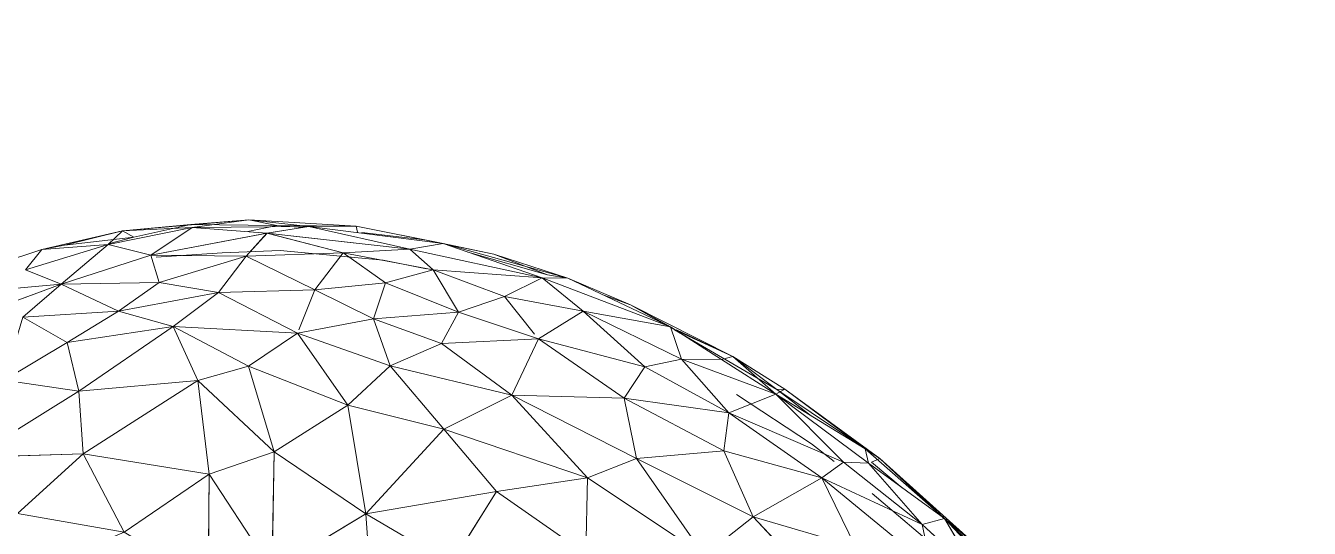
# Model space of a CAD drawing. Header units: inches. Extents: x -1767 to 184, y -1065 to 157.
# Drawn here: x -681.701 to -678.142, y -224.252 to -222.86 of the extents above; entities that cross this region are included whole.
import ezdxf

# ---------------------------------------------------------------- set-up
doc = ezdxf.new("R2010")
doc.units = ezdxf.units.IN
doc.header["$MEASUREMENT"] = 0
for name, color, linetype, lineweight in [('A-DETL-GENF', 92, 'Continuous', 9), ('E-LITE-EQPM', 33, 'Continuous', 9), ('G-IMPT', 8, 'Continuous', 9)]:
    doc.layers.add(name, color=color, linetype=linetype, lineweight=lineweight)

# ---------------------------------------------------------------- blocks, each defined once
blk = doc.blocks.new('flos_pendant16 - flos_pendant - 3D View - _3D__dwg_FLOS_AIM_Pendant_Lamps_dwg-2425-_3D_-5700993-FIRST FLOOR')
at = {"layer": 'G-IMPT'}
for p, q in [((57.6117, -17.3426), (56.7897, -17.4141)), ((57.6117, -17.3426), (57.2351, -17.3729)), ((57.2433, -17.3921), (57.6117, -17.3426)), ((58.3101, -17.3839), (57.6117, -17.3426)), ((58.0021, -17.3866), (57.6117, -17.3426)), ((57.6117, -17.3426), (57.7932, -17.3784)), ((56.7897, -17.4141), (56.2646, -17.5351)), ((56.7897, -17.4141), (56.413, -17.5076)), ((57.2433, -17.3921), (56.6962, -17.5021)), ((56.7897, -17.4141), (56.6962, -17.5021)), ((56.7897, -17.4141), (57.2351, -17.3729)), ((57.2433, -17.3921), (56.7897, -17.4141)), ((56.7897, -17.4141), (56.8639, -17.4554)), ((57.2351, -17.3729), (56.8639, -17.4554)), ((56.8639, -17.4554), (57.2351, -17.3729)), ((56.9739, -17.5708), (57.2433, -17.3921)), ((57.7299, -17.4279), (56.9739, -17.5708)), ((57.7932, -17.3784), (57.2351, -17.3729)), ((58.0021, -17.3866), (57.2433, -17.3921)), ((57.7299, -17.4279), (57.2433, -17.3921)), ((57.5952, -17.5791), (57.7299, -17.4279)), ((57.7932, -17.3784), (57.6051, -17.4187)), ((58.0021, -17.3866), (57.7299, -17.4279)), ((58.2248, -17.5571), (57.7299, -17.4279)), ((58.6592, -17.5323), (57.7299, -17.4279)), ((58.3101, -17.3839), (57.7932, -17.3784)), ((57.9628, -17.3926), (57.7932, -17.3784)), ((57.7932, -17.3784), (57.9628, -17.3926)), ((58.0021, -17.3866), (58.3101, -17.3839)), ((58.8764, -17.4966), (58.0021, -17.3866)), ((58.6592, -17.5323), (58.0021, -17.3866)), ((58.7554, -17.4718), (58.3101, -17.3839)), ((58.8764, -17.4966), (58.3101, -17.3839)), ((58.3101, -17.3839), (58.3183, -17.4224)), ((58.3101, -17.3839), (58.3183, -17.4224)), ((58.7554, -17.4718), (58.3458, -17.4255)), ((58.3458, -17.4255), (58.7554, -17.4718)), ((56.6962, -17.5021), (56.1601, -17.667)), ((56.6962, -17.5021), (56.2646, -17.5351)), ((56.2646, -17.5351), (56.413, -17.5076)), ((56.391, -17.7605), (56.6962, -17.5021)), ((56.8639, -17.4554), (56.413, -17.5076)), ((56.8639, -17.4554), (56.6962, -17.4979)), ((56.8639, -17.4554), (56.6962, -17.4979)), ((56.9739, -17.5708), (56.6962, -17.5021)), ((56.9739, -17.5708), (56.6962, -17.5021)), ((58.2248, -17.5571), (58.6592, -17.5323)), ((58.6592, -17.5323), (58.2248, -17.5571)), ((58.8764, -17.4966), (58.6592, -17.5323)), ((59.5197, -17.7193), (58.6592, -17.5323)), ((58.8104, -17.667), (58.6592, -17.5323)), ((59.5197, -17.7193), (58.6592, -17.5323)), ((58.8764, -17.4966), (58.7554, -17.4718)), ((59.2063, -17.5653), (58.7554, -17.4718)), ((59.2063, -17.5653), (58.8764, -17.4966)), ((59.5197, -17.7193), (58.8764, -17.4966)), ((59.6875, -17.722), (58.8764, -17.4966)), ((56.2646, -17.5351), (55.6872, -17.7248)), ((56.2646, -17.5351), (55.6872, -17.7248)), ((56.1601, -17.667), (56.2646, -17.5351)), ((56.9739, -17.5708), (56.391, -17.7605)), ((56.391, -17.7605), (56.9739, -17.5708)), ((57.5952, -17.5791), (56.9739, -17.5708)), ((57.0289, -17.7495), (56.9739, -17.5708)), ((57.0289, -17.7495), (56.9739, -17.5708)), ((56.9739, -17.5708), (57.5952, -17.5791)), ((57.4385, -17.5571), (57.0096, -17.5846)), ((57.5952, -17.5791), (57.0289, -17.7495)), ((57.5952, -17.5791), (57.4138, -17.8155)), ((57.8152, -17.5406), (57.4385, -17.5571)), ((58.2248, -17.5571), (57.5952, -17.5791)), ((57.5952, -17.5791), (58.2248, -17.5571)), ((58.0406, -17.7963), (57.5952, -17.5791)), ((58.486, -17.6038), (57.8152, -17.5406)), ((58.2248, -17.5571), (58.0406, -17.7963)), ((58.2248, -17.5571), (58.0406, -17.7963)), ((58.8104, -17.667), (58.2248, -17.5571)), ((58.4998, -17.7523), (58.2248, -17.5571)), ((58.7664, -17.6615), (58.486, -17.6038)), ((59.5555, -17.7), (59.0366, -17.552)), ((59.5555, -17.7), (59.0366, -17.552)), ((59.6875, -17.722), (59.2063, -17.5653)), ((59.5555, -17.7), (59.2063, -17.5653)), ((56.391, -17.7605), (56.1601, -17.667)), ((58.8104, -17.667), (58.4998, -17.7523)), ((58.4998, -17.7523), (58.8104, -17.667)), ((59.5197, -17.7193), (58.8104, -17.667)), ((59.2751, -17.8403), (58.8104, -17.667)), ((58.9754, -17.942), (58.8104, -17.667)), ((58.8104, -17.667), (58.9754, -17.942)), ((59.5197, -17.7193), (58.8104, -17.667)), ((58.8104, -17.667), (59.2751, -17.8403)), ((59.6875, -17.722), (59.5555, -17.7)), ((56.391, -17.7605), (55.7312, -18.0025)), ((56.391, -17.7605), (55.8109, -17.8128)), ((55.8109, -17.8128), (56.391, -17.7605)), ((56.1409, -17.975), (56.391, -17.7605)), ((57.0289, -17.7495), (56.391, -17.7605)), ((56.7649, -17.9365), (56.391, -17.7605)), ((56.7649, -17.9365), (57.0289, -17.7495)), ((57.4138, -17.8155), (57.0289, -17.7495)), ((57.4138, -17.8155), (57.0289, -17.7495)), ((58.4998, -17.7523), (58.0406, -17.7963)), ((58.4998, -17.7523), (58.4228, -17.986)), ((58.9754, -17.942), (58.4998, -17.7523)), ((58.9754, -17.942), (58.4998, -17.7523)), ((59.5197, -17.7193), (59.2751, -17.8403)), ((60.3555, -18.0382), (59.5197, -17.7193)), ((59.7864, -17.9365), (59.5197, -17.7193)), ((59.5197, -17.7193), (59.6875, -17.722)), ((60.0944, -17.8952), (59.6875, -17.722)), ((60.3555, -18.0382), (59.6875, -17.722)), ((57.4138, -17.8155), (56.7649, -17.9365)), ((57.4138, -17.8155), (57.1196, -18.0355)), ((58.0406, -17.7963), (57.4138, -17.8155)), ((58.0406, -17.7963), (57.4138, -17.8155)), ((57.9279, -18.0794), (57.4138, -17.8155)), ((57.9371, -18.0565), (58.0406, -17.7963)), ((57.9371, -18.0565), (58.0406, -17.7963)), ((58.4228, -17.986), (58.0406, -17.7963)), ((59.2751, -17.8403), (58.9754, -17.942)), ((59.7864, -17.9365), (59.2751, -17.8403)), ((59.2751, -17.8403), (59.4704, -18.0844)), ((59.4704, -18.0844), (59.2751, -17.8403)), ((59.2751, -17.8403), (59.7864, -17.9365)), ((60.0944, -17.8952), (59.92, -17.8321)), ((60.0944, -17.8952), (59.92, -17.8321)), ((56.7649, -17.9365), (56.1409, -17.975)), ((56.7649, -17.9365), (56.4295, -18.1399)), ((57.1196, -18.0355), (56.7649, -17.9365)), ((58.9754, -17.942), (58.4228, -17.986)), ((58.9754, -17.942), (58.8654, -18.1454)), ((59.495, -18.1152), (58.9754, -17.942)), ((59.7864, -17.9365), (59.495, -18.1152)), ((59.7864, -17.9365), (59.495, -18.1152)), ((60.3555, -18.0382), (59.7864, -17.9365)), ((59.7864, -17.9365), (60.427, -18.2472)), ((59.7864, -17.9365), (60.1878, -18.2966)), ((60.1878, -18.2966), (59.7864, -17.9365)), ((60.7597, -18.2307), (60.0944, -17.8952)), ((60.3775, -18.0547), (60.0944, -17.8952)), ((60.0944, -17.8952), (60.3555, -18.0382)), ((56.4295, -18.1399), (56.1409, -17.975)), ((57.9279, -18.0794), (58.4228, -17.986)), ((58.53, -18.2911), (58.4228, -17.986)), ((58.8654, -18.1454), (58.4228, -17.986)), ((57.1196, -18.0355), (56.4295, -18.1399)), ((57.1196, -18.0355), (56.5065, -18.4561)), ((57.609, -18.2939), (57.1196, -18.0355)), ((57.2791, -18.3874), (57.1196, -18.0355)), ((57.9279, -18.0794), (57.1196, -18.0355)), ((57.9279, -18.0794), (57.1196, -18.0355)), ((57.609, -18.2939), (57.9279, -18.0794)), ((57.9279, -18.0794), (57.609, -18.2939)), ((58.53, -18.2911), (57.9279, -18.0794)), ((58.2551, -18.5468), (57.9279, -18.0794)), ((58.2551, -18.5468), (57.9279, -18.0794)), ((57.9279, -18.0794), (58.53, -18.2911)), ((59.495, -18.1152), (58.8654, -18.1454)), ((59.495, -18.1152), (59.3218, -18.4808)), ((59.495, -18.1152), (60.1878, -18.2966)), ((59.495, -18.1152), (60.0531, -18.5001)), ((60.0531, -18.5001), (59.495, -18.1152)), ((60.3555, -18.0382), (60.427, -18.2472)), ((60.3555, -18.0382), (60.6855, -18.2499)), ((60.3805, -18.0565), (61.0456, -18.4451)), ((60.3907, -18.0608), (60.7597, -18.2307)), ((60.7597, -18.2307), (60.3939, -18.0565)), ((56.4295, -18.1399), (56.0199, -18.3846)), ((56.5065, -18.4561), (56.4295, -18.1399)), ((56.5065, -18.4561), (56.4295, -18.1399)), ((58.53, -18.2911), (58.8654, -18.1454)), ((58.53, -18.2911), (58.8654, -18.1454)), ((58.8654, -18.1454), (59.3218, -18.4808)), ((58.8654, -18.1454), (59.3218, -18.4808)), ((60.427, -18.2472), (60.1878, -18.2966)), ((60.427, -18.2472), (60.1878, -18.2966)), ((60.7349, -18.5963), (60.427, -18.2472)), ((61.0401, -18.4753), (60.427, -18.2472)), ((60.427, -18.2472), (60.6855, -18.2499)), ((61.0401, -18.4753), (60.427, -18.2472)), ((60.427, -18.2472), (60.7349, -18.5963)), ((60.7597, -18.2307), (60.6855, -18.2499)), ((61.0401, -18.4753), (60.6855, -18.2499)), ((60.7597, -18.2307), (61.0979, -18.4424)), ((60.7597, -18.2307), (61.0401, -18.4753)), ((60.7597, -18.2307), (61.0456, -18.4451)), ((57.609, -18.2939), (57.2791, -18.3874)), ((58.2551, -18.5468), (57.609, -18.2939)), ((57.7767, -18.8493), (57.609, -18.2939)), ((57.609, -18.2939), (58.2551, -18.5468)), ((58.53, -18.2911), (58.2551, -18.5468)), ((58.53, -18.2911), (58.8792, -18.7035)), ((58.53, -18.2911), (59.3218, -18.4808)), ((59.3218, -18.4808), (58.53, -18.2911)), ((58.8792, -18.7035), (58.53, -18.2911)), ((60.1878, -18.2966), (60.0531, -18.5001)), ((60.7349, -18.5963), (60.1878, -18.2966)), ((56.5065, -18.4561), (56.0199, -18.3846)), ((56.0199, -18.3846), (56.5065, -18.4561)), ((57.2791, -18.3874), (56.5065, -18.4561)), ((57.2791, -18.3874), (56.534, -18.863)), ((57.3533, -18.995), (57.2791, -18.3874)), ((57.7767, -18.8493), (57.2791, -18.3874)), ((61.0401, -18.4753), (61.0979, -18.4424)), ((61.0979, -18.4424), (61.0456, -18.4451)), ((61.2604, -18.61), (61.0456, -18.4451)), ((61.7164, -18.8932), (61.0456, -18.4451)), ((61.0456, -18.4451), (61.2604, -18.61)), ((61.7164, -18.8932), (61.0979, -18.4424)), ((61.6202, -18.83), (61.0979, -18.4424)), ((56.5065, -18.4561), (55.8137, -18.885)), ((55.8137, -18.885), (56.5065, -18.4561)), ((56.534, -18.863), (56.5065, -18.4561)), ((56.5065, -18.4561), (56.534, -18.863)), ((58.8792, -18.7035), (59.3218, -18.4808)), ((60.1328, -18.8932), (59.3218, -18.4808)), ((59.8139, -19.0197), (59.3218, -18.4808)), ((60.0531, -18.5001), (59.3218, -18.4808)), ((60.0531, -18.5001), (59.3218, -18.4808)), ((60.7349, -18.5963), (60.0531, -18.5001)), ((60.702, -18.8438), (60.0531, -18.5001)), ((60.1328, -18.8932), (60.0531, -18.5001)), ((60.1328, -18.8932), (60.0531, -18.5001)), ((60.702, -18.8438), (60.0531, -18.5001)), ((60.7349, -18.5963), (61.0401, -18.4753)), ((61.2711, -18.797), (60.7844, -18.4781)), ((61.6422, -18.9235), (61.0401, -18.4753)), ((61.48, -18.918), (61.0401, -18.4753)), ((61.0401, -18.4753), (61.6202, -18.83)), ((58.2551, -18.5468), (57.7767, -18.8493)), ((58.8792, -18.7035), (58.2551, -18.5468)), ((58.2551, -18.5468), (58.3733, -19.2534)), ((60.7349, -18.5963), (60.702, -18.8438)), ((61.3398, -19.0197), (60.7349, -18.5963)), ((61.48, -18.918), (60.7349, -18.5963)), ((58.8792, -18.7035), (58.3733, -19.2534)), ((58.8792, -18.7035), (59.8139, -19.0197)), ((58.8792, -18.7035), (59.2228, -19.1077)), ((56.534, -18.863), (55.8137, -18.885)), ((56.1079, -19.2506), (56.534, -18.863)), ((57.3533, -18.995), (56.534, -18.863)), ((56.8007, -19.3716), (56.534, -18.863)), ((56.534, -18.863), (56.8007, -19.3716)), ((57.3533, -18.995), (57.7767, -18.8493)), ((57.3533, -18.995), (57.7767, -18.8493)), ((57.7629, -19.6191), (57.7767, -18.8493)), ((57.7767, -18.8493), (58.3733, -19.2534)), ((60.702, -18.8438), (60.1328, -18.8932)), ((61.3398, -19.0197), (60.702, -18.8438)), ((60.8917, -19.2726), (60.702, -18.8438)), ((61.4195, -18.9125), (61.2711, -18.797)), ((62.1371, -19.2836), (61.6202, -18.83)), ((61.6422, -18.9235), (61.6202, -18.83)), ((61.7164, -18.8932), (61.6202, -18.83)), ((60.1328, -18.8932), (59.8139, -19.0197)), ((60.1328, -18.8932), (59.8139, -19.0197)), ((60.8917, -19.2726), (60.1328, -18.8932)), ((60.5727, -19.5228), (60.1328, -18.8932)), ((60.1328, -18.8932), (60.5727, -19.5228)), ((60.8917, -19.2726), (60.1328, -18.8932)), ((61.3398, -19.0197), (61.48, -18.918)), ((61.9914, -19.3221), (61.48, -18.918)), ((61.6422, -18.9235), (61.48, -18.918)), ((61.9914, -19.3221), (61.48, -18.918)), ((61.48, -18.918), (61.6422, -18.9235)), ((62.1371, -19.2836), (61.6422, -18.9235)), ((61.9914, -19.3221), (61.6422, -18.9235)), ((61.6615, -18.918), (61.7164, -18.8932)), ((61.8612, -19.0829), (61.6615, -18.918)), ((61.8613, -19.0829), (61.6615, -18.918)), ((62.3845, -19.4926), (61.7164, -18.8932)), ((62.3543, -19.4898), (61.7164, -18.8932)), ((62.1371, -19.2836), (61.7164, -18.8932)), ((57.3533, -18.995), (56.8007, -19.3716)), ((57.3533, -18.995), (57.3478, -19.7015)), ((57.3533, -18.995), (57.7629, -19.6191)), ((57.7629, -19.6191), (57.3533, -18.995)), ((59.8139, -19.0197), (59.2228, -19.1077)), ((59.8139, -19.0197), (59.2228, -19.1077)), ((59.8029, -19.5118), (59.8139, -19.0197)), ((60.5727, -19.5228), (59.8139, -19.0197)), ((61.3398, -19.0197), (60.8917, -19.2726)), ((60.8917, -19.2726), (61.3398, -19.0197)), ((62.0491, -19.5998), (61.3398, -19.0197)), ((61.9914, -19.3221), (61.3398, -19.0197)), ((61.557, -19.4678), (61.3398, -19.0197)), ((61.557, -19.4678), (61.3398, -19.0197)), ((61.3398, -19.0197), (62.0491, -19.5998)), ((61.9914, -19.3221), (61.3398, -19.0197)), ((59.2228, -19.1077), (58.3733, -19.2534)), ((59.2228, -19.1077), (58.3733, -19.2534)), ((58.9286, -19.5778), (59.2228, -19.1077)), ((59.8029, -19.5118), (59.2228, -19.1077)), ((59.2228, -19.1077), (59.8029, -19.5118)), ((62.1371, -19.5201), (61.6656, -19.1209)), ((56.8007, -19.3716), (56.1079, -19.2506)), ((57.7629, -19.6191), (58.3733, -19.2534)), ((58.4145, -19.8775), (58.3733, -19.2534)), ((58.9286, -19.5778), (58.3733, -19.2534)), ((58.3733, -19.2534), (58.9286, -19.5778)), ((58.3733, -19.2534), (58.4145, -19.8775)), ((60.8917, -19.2726), (60.5727, -19.5228)), ((60.5727, -19.5228), (60.8917, -19.2726)), ((61.3728, -19.784), (60.8917, -19.2726)), ((61.557, -19.4678), (60.8917, -19.2726)), ((62.1371, -19.2836), (61.9914, -19.3221)), ((62.621, -19.7978), (62.1371, -19.2836)), ((62.3598, -19.6603), (62.1371, -19.2836)), ((62.3845, -19.4926), (62.1371, -19.2836)), ((62.3598, -19.6603), (61.9914, -19.3221)), ((62.0491, -19.5998), (61.9914, -19.3221))]:
    blk.add_line(p, q, dxfattribs=at)
at = {"layer": 'G-IMPT', "flags": 128}
for points in [[(57.6051, -17.4187), (57.7932, -17.3784), (57.2351, -17.3729), (57.6117, -17.3426), (56.7897, -17.4141), (57.2433, -17.3921), (56.6962, -17.5021), (56.7897, -17.4141), (57.2351, -17.3729)], [(57.4138, -17.8155), (57.5952, -17.5791), (57.73, -17.4279), (56.9739, -17.5708), (57.2433, -17.3921), (57.6117, -17.3426), (57.7932, -17.3784), (58.3101, -17.3839)], [(57.7299, -17.4279), (57.2433, -17.3921), (58.0021, -17.3866), (57.6117, -17.3426), (58.3101, -17.3839), (58.0021, -17.3866), (58.8764, -17.4966), (58.7554, -17.4718), (59.2063, -17.5653), (58.8764, -17.4966), (59.6875, -17.722), (59.5555, -17.7)], [(56.6962, -17.5021), (56.2646, -17.5351), (56.7897, -17.4141), (56.8639, -17.4554)], [(56.7897, -17.4141), (56.413, -17.5076), (56.8639, -17.4554)], [(58.6592, -17.5323), (58.0021, -17.3866), (57.73, -17.4279)], [(58.2248, -17.5571), (57.73, -17.4279), (58.6592, -17.5323)], [(58.8764, -17.4966), (58.3101, -17.3839), (58.7554, -17.4718)], [(56.1601, -17.667), (56.6962, -17.5021), (56.391, -17.7605)], [(56.391, -17.7605), (56.1601, -17.667), (56.2646, -17.5351), (56.413, -17.5076)], [(58.4998, -17.7523), (58.4228, -17.986), (58.0406, -17.7963), (58.4998, -17.7523), (58.2248, -17.5571), (58.8104, -17.667), (58.6592, -17.5323), (58.8764, -17.4966), (59.5197, -17.7193)], [(58.0406, -17.7963), (57.5952, -17.5791), (57.0289, -17.7495)], [(59.7864, -17.9365), (60.3555, -18.0382), (59.6875, -17.722), (59.2063, -17.5653), (59.5555, -17.7)], [(56.391, -17.7605), (55.7312, -18.0025), (55.8109, -17.8128)], [(56.4295, -18.1399), (56.1409, -17.975), (56.391, -17.7605)], [(57.0289, -17.7495), (56.391, -17.7605), (56.7649, -17.9365)], [(57.0289, -17.7495), (56.7649, -17.9365), (57.4138, -17.8155)], [(59.2751, -17.8403), (59.5198, -17.7193), (59.6875, -17.722), (60.0944, -17.8952), (60.3775, -18.0547)], [(60.3555, -18.0382), (59.5198, -17.7193), (59.7864, -17.9365)], [(57.1196, -18.0355), (57.4138, -17.8155), (57.9279, -18.0794)], [(58.9754, -17.942), (58.8654, -18.1454), (59.495, -18.1152), (58.9754, -17.942), (59.2751, -17.8403)], [(56.7649, -17.9365), (56.1409, -17.975), (56.0199, -18.3846), (55.8137, -18.885)], [(57.1196, -18.0355), (56.4295, -18.1399), (56.7649, -17.9365)], [(56.7649, -17.9365), (57.1196, -18.0355), (56.5065, -18.4561)], [(58.8654, -18.1454), (58.4228, -17.986), (58.9754, -17.942)], [(59.7864, -17.9365), (60.427, -18.2472), (60.3555, -18.0382), (60.6855, -18.2499), (60.427, -18.2472)], [(60.3907, -18.0608), (60.7597, -18.2307), (60.0944, -17.8952), (60.3555, -18.0382)], [(58.53, -18.2911), (58.4228, -17.986), (57.9279, -18.0794)], [(56.5065, -18.4561), (57.2791, -18.3874), (57.1196, -18.0355), (57.609, -18.2939)], [(60.1878, -18.2966), (59.495, -18.1152), (59.3218, -18.4808)], [(60.7597, -18.2307), (61.0401, -18.4753), (60.6855, -18.2499), (60.7597, -18.2307), (61.0456, -18.4451), (60.3805, -18.0565)], [(61.0979, -18.4424), (60.7597, -18.2307), (60.3939, -18.0565)], [(56.4295, -18.1399), (56.0199, -18.3846), (55.3848, -18.819), (55.8137, -18.885)], [(57.7767, -18.8492), (57.2791, -18.3874), (57.609, -18.2939)], [(57.609, -18.2939), (57.7767, -18.8493), (57.7629, -19.6191)], [(58.53, -18.2911), (58.2551, -18.5468), (58.8792, -18.7035)], [(60.0531, -18.5001), (60.1878, -18.2966), (60.7349, -18.5963), (60.0531, -18.5001)], [(57.3533, -18.995), (57.2791, -18.3874), (56.534, -18.863), (57.3533, -18.995)], [(61.6422, -18.9235), (61.0401, -18.4753), (61.0979, -18.4424), (61.6202, -18.83), (61.0401, -18.4753)], [(61.7164, -18.8932), (61.0979, -18.4424), (61.0456, -18.4451), (61.7164, -18.8932), (61.6202, -18.83)], [(59.3218, -18.4808), (58.8792, -18.7035), (58.3733, -19.2534)], [(59.8139, -19.0197), (59.3218, -18.4808), (60.1328, -18.8932)], [(60.7349, -18.5963), (61.0401, -18.4753), (61.48, -18.918)], [(58.2551, -18.5468), (57.7767, -18.8493), (58.3733, -19.2534), (58.2551, -18.5468)], [(60.7349, -18.5963), (60.702, -18.8438), (60.1328, -18.8932)], [(60.7349, -18.5963), (61.3398, -19.0197), (60.702, -18.8438), (60.8917, -19.2726)], [(61.3398, -19.0197), (61.48, -18.918), (60.7349, -18.5963)], [(59.2228, -19.1077), (58.8792, -18.7035), (59.8139, -19.0197)], [(56.534, -18.863), (55.8137, -18.885), (56.1079, -19.2506), (56.534, -18.863)], [(62.1371, -19.2836), (61.6202, -18.83), (61.6422, -18.9235), (61.9914, -19.3221)], [(61.6422, -18.9235), (62.1371, -19.2836), (62.3598, -19.6603), (61.9914, -19.3221)], [(61.6615, -18.918), (61.7164, -18.8932), (62.3845, -19.4926)], [(62.3543, -19.4898), (61.7164, -18.8932), (62.1371, -19.2836), (62.621, -19.7978), (62.4221, -19.6931)], [(57.3338, -19.6931), (56.8007, -19.3716), (57.3533, -18.995)], [(57.3533, -18.995), (57.3478, -19.7015), (56.8062, -19.9462)], [(58.9286, -19.5778), (59.8029, -19.5118), (59.8139, -19.0197), (60.5727, -19.5228)], [(58.4145, -19.8775), (58.9286, -19.5778), (59.2228, -19.1077)], [(56.8007, -19.3716), (56.1079, -19.2506), (56.0611, -19.685), (56.8007, -19.3716)], [(58.0489, -20.2184), (57.7629, -19.6191), (58.3733, -19.2534)], [(61.3728, -19.784), (60.8917, -19.2726), (61.557, -19.4678), (61.3728, -19.784), (61.2298, -20.1552), (61.5185, -20.7848), (61.0621, -20.4631)], [(62.4675, -19.6347), (62.3543, -19.4898), (62.3845, -19.4926), (62.1371, -19.2836), (61.9914, -19.3221)], [(61.9914, -19.3221), (62.0491, -19.5998), (62.2223, -19.9352)]]:
    blk.add_lwpolyline(points, dxfattribs=at)
blk = doc.blocks.new('flos_pendant16 - flos_pendant - 3D View - _3D__dwg-5700992-FIRST FLOOR')
at = {"xscale": 0.426201584994806, "yscale": 0.426201584994806, "zscale": 0.426201584994806}
blk.add_blockref('flos_pendant16 - flos_pendant - 3D View - _3D__dwg_FLOS_AIM_Pendant_Lamps_dwg-2425-_3D_-5700993-FIRST FLOOR', (0.7054, -0.3763), dxfattribs=at)
blk = doc.blocks.new('flos_pendant16 - flos_pendant16 2-5682999-FIRST FLOOR')
blk.add_blockref('flos_pendant16 - flos_pendant - 3D View - _3D__dwg-5700992-FIRST FLOOR', (0, 0))

msp = doc.modelspace()

# ---------------------------------------------------------------- hatches: boundary and pattern name
at = {"layer": 'A-DETL-GENF'}
h = msp.add_hatch(dxfattribs=at)
h.set_pattern_fill('FP1_12', style=0, pattern_type=2)
h.set_pattern_definition([(0, (0, 0), (0, 6), [])])
h.paths.add_polyline_path([(-850.187, -314.9479), (-830.0626, -314.9479), (-830.0626, -299.7935), (-556.7791, -299.7935), (-556.7791, -106.8365), (-967.9152, -51.6245), (-967.9152, -314.9479), (-962.3651, -314.9479), (-962.3651, -308.8001), (-932.3651, -308.8001), (-932.3651, -314.9479), (-853.937, -314.9479)], flags=0)
h.paths.add_polyline_path([(-751.7044, -218.2571), (-751.7044, -218.257), (-751.6517, -218.2502)], flags=0)
h.paths.add_polyline_path([(-801.0716, -213.4245), (-801.0716, -213.4244), (-801.0102, -213.4245)], flags=0)

# ---------------------------------------------------------------- block references
at = {"layer": 'E-LITE-EQPM'}
msp.add_blockref('flos_pendant16 - flos_pendant16 2-5682999-FIRST FLOOR', (-706.3416, -215.6305), dxfattribs=at)

doc.saveas('drawing.dxf')
